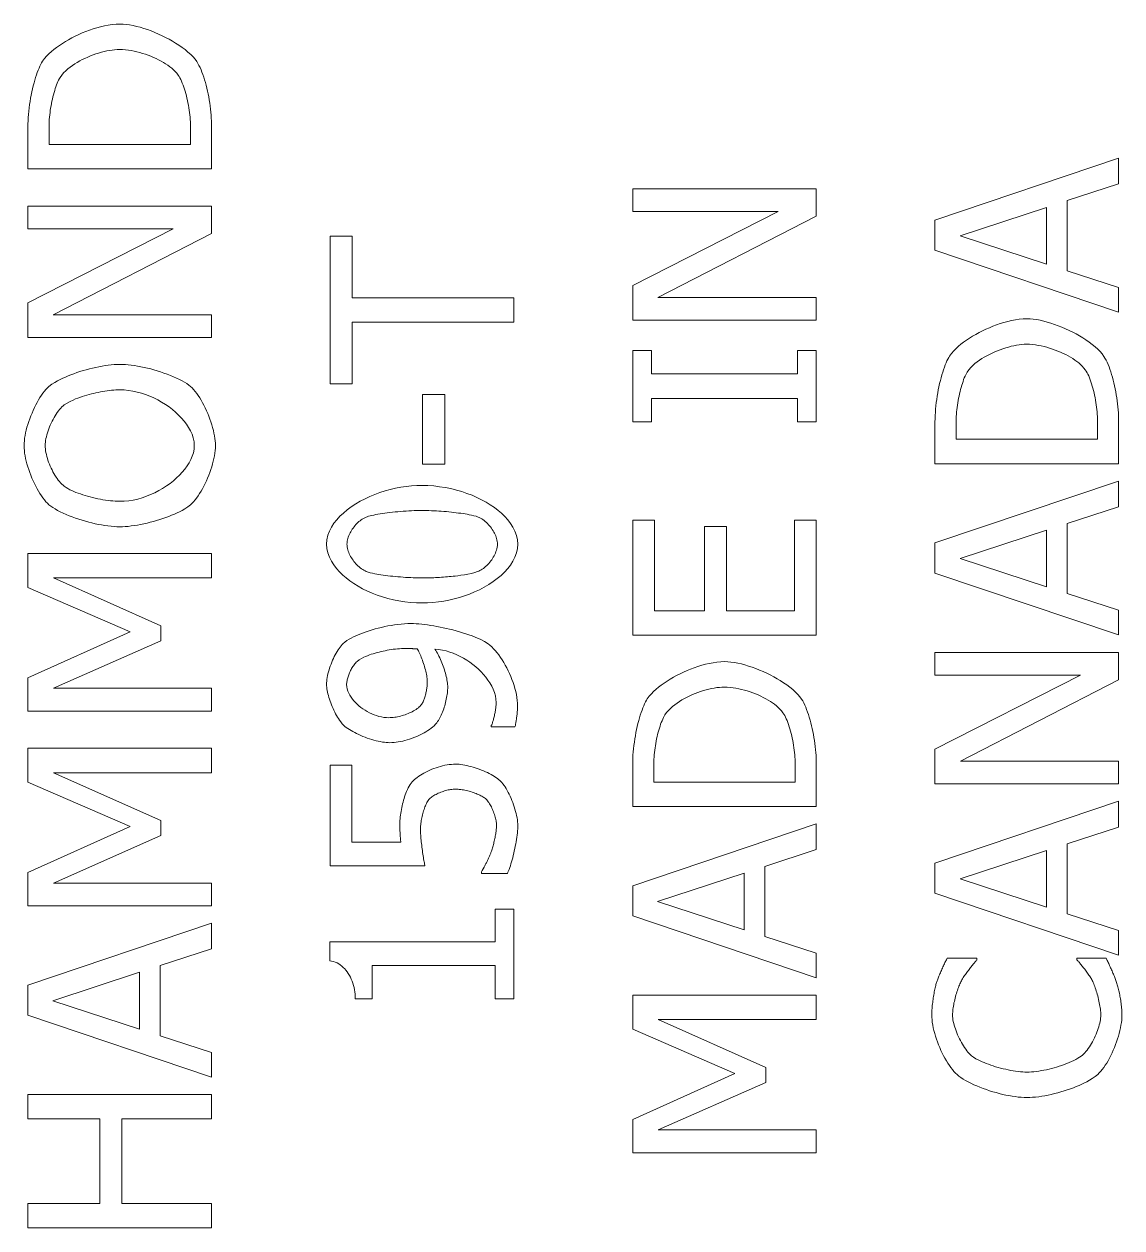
# Model space of a CAD drawing. Header units: millimetres. Extents: x 8 to 690, y 8 to 531.
# Drawn here: x 350.17 to 371.1, y 226.8 to 249.73 of the extents above; entities that cross this region are included whole.
import ezdxf

# ---------------------------------------------------------------- set-up
doc = ezdxf.new("R2010")
doc.units = ezdxf.units.MM
doc.header["$LTSCALE"] = 2.5
doc.layers.add('Visible (ANSI)', color=7, linetype='Continuous', lineweight=18)

msp = doc.modelspace()

# ---------------------------------------------------------------- linework, layer by layer
at = {"layer": 'Visible (ANSI)'}
for p, q in [((350.247, 247.77), (350.247, 246.973)), ((350.65, 247.438), (350.65, 247.793)), ((353.345, 247.793), (353.345, 247.438)), ((353.747, 246.973), (353.747, 247.779)), ((353.345, 247.438), (350.65, 247.438)), ((371.035, 247.177), (367.535, 245.997)), ((371.035, 246.687), (371.035, 247.177)), ((350.247, 246.973), (353.747, 246.973)), ((365.273, 246.593), (361.773, 246.593)), ((361.773, 246.593), (361.773, 246.159)), ((365.273, 246.071), (365.273, 246.593)), ((370.057, 246.369), (371.035, 246.687)), ((370.057, 245.033), (370.057, 246.369)), ((353.747, 246.264), (350.247, 246.264)), ((350.247, 246.264), (350.247, 245.83)), ((353.747, 245.742), (353.747, 246.264)), ((361.773, 246.159), (364.544, 246.159)), ((364.544, 246.159), (361.773, 244.75)), ((368.012, 245.7), (369.66, 246.241)), ((369.66, 246.241), (369.66, 245.161)), ((362.255, 244.523), (365.273, 246.071)), ((367.535, 245.997), (367.535, 245.425)), ((350.247, 245.83), (353.018, 245.83)), ((353.018, 245.83), (350.247, 244.421)), ((350.73, 244.194), (353.747, 245.742)), ((356.424, 245.693), (356.01, 245.693)), ((356.01, 245.693), (356.01, 242.879)), ((356.424, 244.518), (356.424, 245.693)), ((369.66, 245.161), (368.012, 245.7)), ((367.535, 245.425), (371.035, 244.245)), ((371.035, 244.715), (370.057, 245.033)), ((361.773, 244.75), (361.773, 244.089)), ((359.51, 244.518), (356.424, 244.518)), ((359.51, 244.053), (359.51, 244.518)), ((365.273, 244.523), (362.255, 244.523)), ((365.273, 244.089), (365.273, 244.523)), ((371.035, 244.245), (371.035, 244.715)), ((350.247, 244.421), (350.247, 243.76)), ((353.747, 244.194), (350.73, 244.194)), ((353.747, 243.76), (353.747, 244.194)), ((356.424, 242.879), (356.424, 244.053)), ((356.424, 244.053), (359.51, 244.053)), ((361.773, 244.089), (365.273, 244.089)), ((350.247, 243.76), (353.747, 243.76)), ((362.13, 243.513), (361.773, 243.513)), ((361.773, 243.513), (361.773, 242.157)), ((362.13, 243.068), (362.13, 243.513)), ((365.273, 243.513), (364.915, 243.513)), ((364.915, 243.513), (364.915, 243.068)), ((365.273, 242.157), (365.273, 243.513)), ((364.915, 243.068), (362.13, 243.068)), ((356.01, 242.879), (356.424, 242.879)), ((358.191, 242.672), (357.766, 242.672)), ((357.766, 242.672), (357.766, 241.347)), ((358.191, 241.347), (358.191, 242.672)), ((362.13, 242.157), (362.13, 242.602)), ((362.13, 242.602), (364.915, 242.602)), ((364.915, 242.602), (364.915, 242.157)), ((361.773, 242.157), (362.13, 242.157)), ((364.915, 242.157), (365.273, 242.157)), ((367.535, 242.154), (367.535, 241.357)), ((367.938, 241.822), (367.938, 242.177)), ((370.633, 242.177), (370.633, 241.822)), ((371.035, 241.357), (371.035, 242.163)), ((370.633, 241.822), (367.938, 241.822)), ((357.766, 241.347), (358.191, 241.347)), ((367.535, 241.357), (371.035, 241.357)), ((371.035, 241.025), (367.535, 239.846)), ((371.035, 240.535), (371.035, 241.025)), ((370.057, 240.217), (371.035, 240.535)), ((361.773, 240.279), (361.773, 238.09)), ((362.187, 240.279), (361.773, 240.279)), ((362.187, 238.555), (362.187, 240.279)), ((363.56, 240.163), (363.145, 240.163)), ((363.145, 240.163), (363.145, 238.555)), ((363.56, 238.555), (363.56, 240.163)), ((365.273, 240.279), (364.859, 240.279)), ((364.859, 240.279), (364.859, 238.555)), ((365.273, 238.09), (365.273, 240.279)), ((370.057, 238.881), (370.057, 240.217)), ((368.012, 239.548), (369.66, 240.089)), ((369.66, 240.089), (369.66, 239.009)), ((367.535, 239.846), (367.535, 239.273)), ((353.747, 239.644), (350.247, 239.644)), ((350.247, 239.644), (350.247, 238.997)), ((353.747, 239.179), (353.747, 239.644)), ((369.66, 239.009), (368.012, 239.548)), ((367.535, 239.273), (371.035, 238.093)), ((350.732, 239.179), (353.747, 239.179)), ((352.783, 238.266), (350.732, 239.179)), ((350.247, 238.997), (352.196, 238.152)), ((371.035, 238.564), (370.057, 238.881)), ((363.145, 238.555), (362.187, 238.555)), ((364.859, 238.555), (363.56, 238.555)), ((371.035, 238.093), (371.035, 238.564)), ((352.196, 238.152), (350.247, 237.279)), ((352.783, 237.982), (352.783, 238.266)), ((361.773, 238.09), (365.273, 238.09)), ((350.732, 237.077), (352.783, 237.982)), ((371.035, 237.761), (367.535, 237.761)), ((367.535, 237.761), (367.535, 237.327)), ((371.035, 237.239), (371.035, 237.761)), ((350.247, 237.279), (350.247, 236.643)), ((367.535, 237.327), (370.306, 237.327)), ((370.306, 237.327), (367.535, 235.917)), ((368.018, 235.69), (371.035, 237.239)), ((353.747, 237.077), (350.732, 237.077)), ((353.747, 236.643), (353.747, 237.077)), ((350.247, 236.643), (353.747, 236.643)), ((359.079, 236.367), (359.079, 236.344)), ((359.079, 236.344), (359.53, 236.344)), ((353.747, 235.934), (350.247, 235.934)), ((350.247, 235.934), (350.247, 235.288)), ((353.747, 235.469), (353.747, 235.934)), ((367.535, 235.917), (367.535, 235.256)), ((356.421, 235.612), (356.01, 235.612)), ((356.01, 235.612), (356.01, 233.692)), ((356.421, 234.143), (356.421, 235.612)), ((361.773, 235.622), (361.773, 234.825)), ((362.175, 235.29), (362.175, 235.645)), ((364.87, 235.645), (364.87, 235.29)), ((365.273, 234.825), (365.273, 235.631)), ((371.035, 235.69), (368.018, 235.69)), ((371.035, 235.256), (371.035, 235.69)), ((350.732, 235.469), (353.747, 235.469)), ((352.783, 234.556), (350.732, 235.469)), ((350.247, 235.288), (352.196, 234.442)), ((364.87, 235.29), (362.175, 235.29)), ((367.535, 235.256), (371.035, 235.256)), ((371.035, 234.925), (367.535, 233.745)), ((371.035, 234.434), (371.035, 234.925)), ((361.773, 234.825), (365.273, 234.825)), ((352.196, 234.442), (350.247, 233.569)), ((352.783, 234.272), (352.783, 234.556)), ((365.273, 234.493), (361.773, 233.314)), ((365.273, 234.003), (365.273, 234.493)), ((370.057, 234.116), (371.035, 234.434)), ((350.732, 233.367), (352.783, 234.272)), ((357.354, 234.143), (356.421, 234.143)), ((364.294, 233.685), (365.273, 234.003)), ((368.012, 233.447), (369.66, 233.989)), ((369.66, 233.989), (369.66, 232.908)), ((370.057, 232.78), (370.057, 234.116)), ((367.535, 233.745), (367.535, 233.172)), ((350.247, 233.569), (350.247, 232.933)), ((356.01, 233.692), (357.814, 233.692)), ((358.889, 233.582), (358.889, 233.548)), ((358.889, 233.548), (359.385, 233.548)), ((362.249, 233.016), (363.897, 233.557)), ((363.897, 233.557), (363.897, 232.477)), ((364.294, 232.349), (364.294, 233.685)), ((353.747, 233.367), (350.732, 233.367)), ((353.747, 232.933), (353.747, 233.367)), ((361.773, 233.314), (361.773, 232.741)), ((369.66, 232.908), (368.012, 233.447)), ((367.535, 233.172), (371.035, 231.992)), ((350.247, 232.933), (353.747, 232.933)), ((359.51, 232.867), (359.153, 232.867)), ((359.153, 232.867), (359.153, 232.246)), ((359.51, 231.159), (359.51, 232.867)), ((363.897, 232.477), (362.249, 233.016)), ((353.747, 232.602), (350.247, 231.422)), ((353.747, 232.111), (353.747, 232.602)), ((361.773, 232.741), (365.273, 231.561)), ((371.035, 232.463), (370.057, 232.78)), ((371.035, 231.992), (371.035, 232.463)), ((359.153, 232.246), (355.999, 232.246)), ((355.999, 232.246), (355.999, 231.883)), ((365.273, 232.032), (364.294, 232.349)), ((352.769, 231.793), (353.747, 232.111)), ((365.273, 231.561), (365.273, 232.032)), ((368.33, 231.935), (367.768, 231.935)), ((368.33, 231.898), (368.33, 231.935)), ((370.797, 231.935), (370.241, 231.935)), ((370.241, 231.935), (370.241, 231.901)), ((352.769, 230.457), (352.769, 231.793)), ((356.807, 231.159), (356.807, 231.795)), ((356.807, 231.795), (359.153, 231.795)), ((359.153, 231.795), (359.153, 231.159)), ((350.724, 231.124), (352.372, 231.666)), ((352.372, 231.666), (352.372, 230.585)), ((350.247, 231.422), (350.247, 230.849)), ((365.273, 231.229), (361.773, 231.229)), ((361.773, 231.229), (361.773, 230.582)), ((365.273, 230.764), (365.273, 231.229)), ((352.372, 230.585), (350.724, 231.124)), ((356.487, 231.159), (356.807, 231.159)), ((359.153, 231.159), (359.51, 231.159)), ((350.247, 230.849), (353.747, 229.669)), ((362.258, 230.764), (365.273, 230.764)), ((364.308, 229.85), (362.258, 230.764)), ((361.773, 230.582), (363.721, 229.737)), ((353.747, 230.14), (352.769, 230.457)), ((353.747, 229.669), (353.747, 230.14)), ((364.308, 229.567), (364.308, 229.85)), ((363.721, 229.737), (361.773, 228.863)), ((362.258, 228.662), (364.308, 229.567)), ((353.747, 229.337), (350.247, 229.337)), ((350.247, 229.337), (350.247, 228.872)), ((353.747, 228.872), (353.747, 229.337)), ((350.247, 228.872), (351.62, 228.872)), ((351.62, 228.872), (351.62, 227.261)), ((352.034, 228.872), (353.747, 228.872)), ((352.034, 227.261), (352.034, 228.872)), ((361.773, 228.863), (361.773, 228.228)), ((365.273, 228.662), (362.258, 228.662)), ((365.273, 228.228), (365.273, 228.662)), ((361.773, 228.228), (365.273, 228.228)), ((351.62, 227.261), (350.247, 227.261)), ((350.247, 227.261), (350.247, 226.796)), ((353.747, 227.261), (352.034, 227.261)), ((353.747, 226.796), (353.747, 227.261)), ((350.247, 226.796), (353.747, 226.796))]:
    msp.add_line(p, q, dxfattribs=at)
at = {"layer": 'Visible (ANSI)', "flags": 128}
for points in [[(352, 249.733), (351.927, 249.73), (351.853, 249.724), (351.779, 249.713), (351.705, 249.699), (351.633, 249.682), (351.562, 249.663), (351.492, 249.641), (351.421, 249.617), (351.352, 249.591), (351.283, 249.563), (351.216, 249.534), (351.15, 249.502), (351.086, 249.47), (351.023, 249.435), (350.962, 249.4), (350.903, 249.363), (350.846, 249.326), (350.793, 249.287), (350.742, 249.248), (350.694, 249.209), (350.648, 249.167), (350.603, 249.121), (350.562, 249.074), (350.525, 249.024)], [(353.467, 249.018), (353.434, 249.063), (353.395, 249.108), (353.349, 249.154), (353.298, 249.2), (353.243, 249.246), (353.184, 249.289), (353.124, 249.331), (353.062, 249.371), (353, 249.408), (352.936, 249.444), (352.871, 249.478), (352.804, 249.512), (352.736, 249.543), (352.666, 249.573), (352.597, 249.601), (352.527, 249.627), (352.457, 249.65), (352.387, 249.671), (352.319, 249.689), (352.251, 249.705), (352.185, 249.717), (352.121, 249.726), (352.06, 249.731), (352, 249.733)], [(350.86, 248.718), (350.891, 248.762), (350.927, 248.804), (350.967, 248.843), (351.007, 248.879), (351.05, 248.913), (351.095, 248.945), (351.141, 248.975), (351.187, 249.003), (351.235, 249.03), (351.284, 249.056), (351.334, 249.08), (351.386, 249.104), (351.437, 249.125), (351.49, 249.145), (351.542, 249.164), (351.594, 249.181), (351.647, 249.196), (351.699, 249.209), (351.75, 249.221), (351.801, 249.23), (351.851, 249.238), (351.9, 249.243), (351.948, 249.247), (351.995, 249.248)], [(351.995, 249.248), (352.05, 249.246), (352.105, 249.242), (352.161, 249.236), (352.216, 249.227), (352.271, 249.217), (352.325, 249.204), (352.378, 249.191), (352.432, 249.175), (352.485, 249.158), (352.537, 249.139), (352.589, 249.119), (352.64, 249.098), (352.689, 249.075), (352.738, 249.052), (352.784, 249.027), (352.829, 249.001), (352.872, 248.975), (352.913, 248.948), (352.951, 248.92), (352.987, 248.892), (353.021, 248.862), (353.054, 248.83), (353.085, 248.796), (353.112, 248.76)], [(350.525, 249.024), (350.509, 248.997), (350.492, 248.966), (350.475, 248.932), (350.459, 248.894), (350.442, 248.854), (350.426, 248.81), (350.409, 248.764), (350.394, 248.715), (350.378, 248.664), (350.363, 248.611), (350.349, 248.555), (350.335, 248.498), (350.322, 248.44), (350.31, 248.381), (350.299, 248.321), (350.289, 248.26), (350.28, 248.199), (350.271, 248.137), (350.264, 248.075), (350.258, 248.013), (350.254, 247.952), (350.25, 247.891), (350.248, 247.83), (350.247, 247.77)], [(353.747, 247.779), (353.747, 247.832), (353.745, 247.887), (353.742, 247.943), (353.738, 247.999), (353.733, 248.056), (353.727, 248.114), (353.72, 248.172), (353.712, 248.229), (353.703, 248.287), (353.693, 248.344), (353.682, 248.401), (353.67, 248.457), (353.657, 248.513), (353.644, 248.567), (353.629, 248.621), (353.614, 248.673), (353.598, 248.723), (353.581, 248.772), (353.564, 248.819), (353.546, 248.863), (353.527, 248.906), (353.507, 248.946), (353.487, 248.983), (353.467, 249.018)], [(350.65, 247.793), (350.651, 247.833), (350.652, 247.874), (350.655, 247.916), (350.658, 247.959), (350.662, 248.002), (350.668, 248.045), (350.673, 248.089), (350.68, 248.132), (350.688, 248.176), (350.696, 248.219), (350.705, 248.262), (350.714, 248.305), (350.724, 248.346), (350.734, 248.387), (350.745, 248.427), (350.757, 248.466), (350.769, 248.503), (350.781, 248.539), (350.793, 248.574), (350.806, 248.607), (350.819, 248.637), (350.833, 248.666), (350.846, 248.693), (350.86, 248.718)], [(353.112, 248.76), (353.129, 248.735), (353.145, 248.707), (353.16, 248.677), (353.176, 248.644), (353.19, 248.609), (353.205, 248.572), (353.218, 248.534), (353.232, 248.493), (353.244, 248.452), (353.256, 248.409), (353.268, 248.366), (353.278, 248.321), (353.288, 248.276), (353.298, 248.23), (353.306, 248.185), (353.314, 248.139), (353.321, 248.093), (353.327, 248.048), (353.332, 248.003), (353.337, 247.959), (353.34, 247.916), (353.343, 247.873), (353.344, 247.832), (353.345, 247.793)], [(369.288, 244.117), (369.215, 244.115), (369.141, 244.108), (369.067, 244.097), (368.993, 244.083), (368.921, 244.066), (368.85, 244.047), (368.78, 244.025), (368.709, 244.001), (368.64, 243.975), (368.571, 243.947), (368.504, 243.918), (368.438, 243.887), (368.374, 243.854), (368.311, 243.82), (368.25, 243.784), (368.191, 243.748), (368.134, 243.71), (368.081, 243.672), (368.03, 243.633), (367.982, 243.593), (367.936, 243.551), (367.891, 243.506), (367.85, 243.458), (367.813, 243.408)], [(370.755, 243.402), (370.722, 243.447), (370.683, 243.492), (370.637, 243.538), (370.586, 243.584), (370.53, 243.63), (370.472, 243.673), (370.412, 243.715), (370.35, 243.755), (370.288, 243.792), (370.224, 243.828), (370.159, 243.863), (370.092, 243.896), (370.023, 243.927), (369.954, 243.957), (369.885, 243.985), (369.815, 244.011), (369.745, 244.034), (369.675, 244.055), (369.607, 244.073), (369.539, 244.089), (369.473, 244.101), (369.409, 244.11), (369.348, 244.115), (369.288, 244.117)], [(368.148, 243.102), (368.179, 243.146), (368.215, 243.188), (368.254, 243.227), (368.295, 243.263), (368.338, 243.297), (368.383, 243.329), (368.429, 243.359), (368.475, 243.387), (368.523, 243.414), (368.572, 243.44), (368.622, 243.465), (368.674, 243.488), (368.725, 243.509), (368.778, 243.529), (368.83, 243.548), (368.882, 243.565), (368.935, 243.58), (368.987, 243.593), (369.038, 243.605), (369.089, 243.614), (369.139, 243.622), (369.188, 243.628), (369.236, 243.631), (369.283, 243.632)], [(369.283, 243.632), (369.338, 243.631), (369.393, 243.627), (369.449, 243.62), (369.504, 243.611), (369.559, 243.601), (369.613, 243.589), (369.666, 243.575), (369.72, 243.559), (369.773, 243.542), (369.825, 243.523), (369.877, 243.503), (369.928, 243.482), (369.977, 243.459), (370.026, 243.436), (370.072, 243.411), (370.117, 243.385), (370.16, 243.359), (370.201, 243.332), (370.239, 243.304), (370.275, 243.276), (370.309, 243.247), (370.342, 243.214), (370.373, 243.18), (370.4, 243.144)], [(367.813, 243.408), (367.797, 243.381), (367.78, 243.35), (367.763, 243.316), (367.747, 243.278), (367.73, 243.238), (367.714, 243.194), (367.697, 243.148), (367.682, 243.099), (367.666, 243.048), (367.651, 242.995), (367.637, 242.939), (367.623, 242.883), (367.61, 242.824), (367.598, 242.765), (367.587, 242.705), (367.577, 242.644), (367.568, 242.583), (367.559, 242.521), (367.552, 242.459), (367.546, 242.398), (367.542, 242.336), (367.538, 242.275), (367.536, 242.214), (367.535, 242.154)], [(371.035, 242.163), (371.035, 242.216), (371.033, 242.271), (371.03, 242.327), (371.026, 242.383), (371.021, 242.44), (371.015, 242.498), (371.008, 242.556), (371, 242.613), (370.991, 242.671), (370.981, 242.728), (370.97, 242.785), (370.958, 242.842), (370.945, 242.897), (370.932, 242.951), (370.917, 243.005), (370.902, 243.057), (370.886, 243.107), (370.869, 243.156), (370.852, 243.203), (370.834, 243.247), (370.815, 243.29), (370.795, 243.33), (370.775, 243.368), (370.755, 243.402)], [(351.997, 243.249), (351.945, 243.248), (351.892, 243.245), (351.836, 243.24), (351.779, 243.234), (351.72, 243.226), (351.661, 243.216), (351.601, 243.205), (351.54, 243.192), (351.479, 243.178), (351.419, 243.163), (351.358, 243.147), (351.298, 243.13), (351.238, 243.111), (351.18, 243.092), (351.123, 243.072), (351.067, 243.052), (351.013, 243.03), (350.961, 243.008), (350.911, 242.986), (350.863, 242.963), (350.813, 242.938), (350.757, 242.906), (350.7, 242.87), (350.647, 242.829)], [(353.345, 242.829), (353.311, 242.856), (353.273, 242.883), (353.231, 242.91), (353.184, 242.937), (353.133, 242.963), (353.079, 242.989), (353.022, 243.014), (352.962, 243.039), (352.901, 243.062), (352.839, 243.084), (352.776, 243.105), (352.713, 243.125), (352.65, 243.144), (352.587, 243.161), (352.524, 243.176), (352.462, 243.191), (352.4, 243.204), (352.338, 243.215), (352.278, 243.225), (352.218, 243.234), (352.16, 243.24), (352.104, 243.245), (352.05, 243.248), (351.997, 243.249)], [(370.4, 243.144), (370.417, 243.119), (370.433, 243.091), (370.448, 243.061), (370.464, 243.028), (370.478, 242.993), (370.493, 242.956), (370.506, 242.918), (370.52, 242.878), (370.532, 242.836), (370.544, 242.793), (370.556, 242.75), (370.566, 242.705), (370.576, 242.66), (370.586, 242.615), (370.594, 242.569), (370.602, 242.523), (370.609, 242.477), (370.615, 242.432), (370.62, 242.387), (370.625, 242.343), (370.628, 242.3), (370.631, 242.257), (370.632, 242.216), (370.633, 242.177)], [(367.938, 242.177), (367.939, 242.217), (367.94, 242.258), (367.943, 242.3), (367.946, 242.343), (367.95, 242.386), (367.956, 242.429), (367.961, 242.473), (367.968, 242.516), (367.976, 242.56), (367.984, 242.603), (367.993, 242.646), (368.002, 242.689), (368.012, 242.73), (368.022, 242.771), (368.033, 242.811), (368.045, 242.85), (368.057, 242.887), (368.069, 242.923), (368.081, 242.958), (368.094, 242.991), (368.107, 243.022), (368.121, 243.05), (368.134, 243.077), (368.148, 243.102)], [(350.647, 242.829), (350.619, 242.802), (350.59, 242.772), (350.562, 242.738), (350.533, 242.7), (350.505, 242.66), (350.477, 242.617), (350.45, 242.572), (350.423, 242.525), (350.397, 242.476), (350.372, 242.425), (350.348, 242.373), (350.325, 242.321), (350.303, 242.267), (350.282, 242.213), (350.263, 242.158), (350.245, 242.104), (350.229, 242.05), (350.215, 241.996), (350.203, 241.944), (350.193, 241.892), (350.185, 241.842), (350.179, 241.793), (350.175, 241.746), (350.174, 241.7)], [(350.939, 242.478), (350.992, 242.513), (351.05, 242.544), (351.107, 242.57), (351.155, 242.59), (351.196, 242.606), (351.239, 242.621), (351.282, 242.635), (351.325, 242.649), (351.369, 242.662), (351.413, 242.674), (351.456, 242.686), (351.499, 242.696), (351.543, 242.706), (351.586, 242.716), (351.629, 242.724), (351.673, 242.732), (351.716, 242.739), (351.758, 242.746), (351.8, 242.751), (351.842, 242.756), (351.882, 242.759), (351.922, 242.762), (351.96, 242.764), (351.997, 242.764)], [(351.997, 242.764), (352.081, 242.761), (352.165, 242.753), (352.248, 242.74), (352.33, 242.722), (352.411, 242.7), (352.491, 242.674), (352.569, 242.643), (352.647, 242.609), (352.722, 242.571), (352.796, 242.53), (352.867, 242.486), (352.936, 242.438), (353.001, 242.389), (353.062, 242.337), (353.12, 242.283), (353.174, 242.227), (353.223, 242.17), (353.268, 242.111), (353.309, 242.049), (353.345, 241.985), (353.375, 241.917), (353.398, 241.848), (353.413, 241.776), (353.418, 241.703)], [(353.821, 241.7), (353.82, 241.745), (353.816, 241.791), (353.811, 241.839), (353.803, 241.888), (353.793, 241.939), (353.781, 241.992), (353.767, 242.045), (353.752, 242.098), (353.735, 242.152), (353.716, 242.206), (353.696, 242.26), (353.674, 242.314), (353.651, 242.366), (353.627, 242.418), (353.602, 242.469), (353.576, 242.518), (353.549, 242.566), (353.521, 242.611), (353.493, 242.655), (353.464, 242.696), (353.435, 242.734), (353.405, 242.769), (353.375, 242.801), (353.345, 242.829)], [(350.576, 241.703), (350.577, 241.735), (350.58, 241.767), (350.585, 241.801), (350.591, 241.836), (350.598, 241.871), (350.608, 241.908), (350.618, 241.944), (350.63, 241.982), (350.643, 242.019), (350.658, 242.056), (350.673, 242.093), (350.69, 242.13), (350.707, 242.166), (350.726, 242.201), (350.745, 242.236), (350.765, 242.269), (350.785, 242.302), (350.806, 242.332), (350.828, 242.362), (350.85, 242.389), (350.872, 242.415), (350.894, 242.438), (350.917, 242.459), (350.939, 242.478)], [(350.174, 241.7), (350.175, 241.655), (350.179, 241.608), (350.184, 241.56), (350.193, 241.509), (350.203, 241.458), (350.215, 241.405), (350.229, 241.352), (350.245, 241.298), (350.262, 241.243), (350.281, 241.189), (350.302, 241.135), (350.323, 241.082), (350.346, 241.029), (350.37, 240.978), (350.395, 240.928), (350.421, 240.879), (350.448, 240.832), (350.475, 240.787), (350.503, 240.744), (350.532, 240.704), (350.56, 240.667), (350.589, 240.633), (350.618, 240.602), (350.647, 240.574)], [(350.939, 240.926), (350.916, 240.945), (350.893, 240.967), (350.871, 240.99), (350.848, 241.016), (350.826, 241.043), (350.804, 241.072), (350.783, 241.103), (350.763, 241.135), (350.743, 241.168), (350.724, 241.202), (350.706, 241.237), (350.688, 241.273), (350.672, 241.309), (350.657, 241.346), (350.642, 241.383), (350.629, 241.421), (350.618, 241.458), (350.607, 241.495), (350.598, 241.532), (350.59, 241.568), (350.584, 241.603), (350.58, 241.638), (350.577, 241.671), (350.576, 241.703)], [(353.418, 241.703), (353.414, 241.634), (353.4, 241.566), (353.379, 241.499), (353.351, 241.435), (353.318, 241.373), (353.281, 241.313), (353.238, 241.254), (353.19, 241.197), (353.137, 241.14), (353.08, 241.085), (353.019, 241.032), (352.955, 240.981), (352.886, 240.932), (352.815, 240.886), (352.741, 240.844), (352.665, 240.804), (352.586, 240.768), (352.506, 240.736), (352.424, 240.708), (352.34, 240.684), (352.256, 240.665), (352.17, 240.651), (352.084, 240.643), (351.997, 240.64)], [(353.345, 240.572), (353.374, 240.599), (353.404, 240.631), (353.433, 240.666), (353.462, 240.703), (353.491, 240.744), (353.519, 240.787), (353.547, 240.832), (353.574, 240.879), (353.6, 240.928), (353.625, 240.978), (353.649, 241.03), (353.672, 241.083), (353.694, 241.136), (353.714, 241.19), (353.733, 241.244), (353.75, 241.298), (353.766, 241.352), (353.78, 241.405), (353.792, 241.458), (353.802, 241.509), (353.81, 241.559), (353.816, 241.608), (353.82, 241.655), (353.821, 241.7)], [(351.997, 240.64), (351.956, 240.64), (351.912, 240.642), (351.867, 240.646), (351.821, 240.65), (351.774, 240.656), (351.726, 240.663), (351.677, 240.671), (351.628, 240.68), (351.579, 240.69), (351.529, 240.701), (351.48, 240.712), (351.432, 240.724), (351.384, 240.737), (351.337, 240.751), (351.291, 240.765), (351.247, 240.78), (351.204, 240.795), (351.163, 240.811), (351.124, 240.826), (351.086, 240.843), (351.049, 240.86), (351.01, 240.881), (350.973, 240.903), (350.939, 240.926)], [(357.76, 240.942), (357.658, 240.94), (357.556, 240.933), (357.454, 240.922), (357.353, 240.907), (357.252, 240.888), (357.152, 240.865), (357.054, 240.838), (356.957, 240.807), (356.86, 240.772), (356.765, 240.732), (356.672, 240.689), (356.581, 240.642), (356.494, 240.591), (356.41, 240.536), (356.332, 240.478), (356.259, 240.417), (356.193, 240.355), (356.133, 240.289), (356.08, 240.222), (356.033, 240.149), (355.994, 240.073), (355.964, 239.992), (355.946, 239.909), (355.939, 239.824)], [(359.584, 239.824), (359.577, 239.909), (359.559, 239.991), (359.53, 240.071), (359.492, 240.147), (359.446, 240.219), (359.393, 240.287), (359.336, 240.351), (359.274, 240.411), (359.208, 240.468), (359.137, 240.523), (359.06, 240.575), (358.979, 240.624), (358.894, 240.671), (358.804, 240.715), (358.711, 240.755), (358.615, 240.792), (358.515, 240.826), (358.413, 240.855), (358.308, 240.881), (358.202, 240.902), (358.093, 240.919), (357.983, 240.932), (357.872, 240.939), (357.76, 240.942)], [(350.647, 240.574), (350.682, 240.548), (350.721, 240.521), (350.764, 240.494), (350.811, 240.468), (350.862, 240.441), (350.916, 240.415), (350.973, 240.39), (351.033, 240.366), (351.093, 240.342), (351.155, 240.32), (351.217, 240.299), (351.28, 240.279), (351.342, 240.261), (351.405, 240.244), (351.467, 240.228), (351.529, 240.214), (351.591, 240.2), (351.652, 240.189), (351.713, 240.179), (351.773, 240.17), (351.831, 240.164), (351.888, 240.159), (351.944, 240.156), (351.997, 240.155)], [(351.997, 240.155), (352.049, 240.156), (352.103, 240.159), (352.159, 240.163), (352.216, 240.17), (352.275, 240.178), (352.334, 240.187), (352.395, 240.199), (352.456, 240.211), (352.517, 240.225), (352.578, 240.24), (352.639, 240.256), (352.7, 240.274), (352.76, 240.292), (352.818, 240.311), (352.876, 240.331), (352.932, 240.352), (352.986, 240.373), (353.039, 240.395), (353.089, 240.418), (353.137, 240.441), (353.186, 240.466), (353.239, 240.497), (353.294, 240.532), (353.345, 240.572)], [(356.691, 240.338), (356.714, 240.346), (356.741, 240.355), (356.771, 240.363), (356.804, 240.371), (356.839, 240.379), (356.877, 240.387), (356.918, 240.394), (356.96, 240.401), (357.004, 240.408), (357.049, 240.414), (357.096, 240.421), (357.144, 240.427), (357.194, 240.432), (357.244, 240.437), (357.295, 240.442), (357.348, 240.447), (357.4, 240.451), (357.453, 240.454), (357.505, 240.458), (357.558, 240.46), (357.61, 240.462), (357.661, 240.464), (357.711, 240.465), (357.76, 240.465)], [(357.76, 240.465), (357.802, 240.465), (357.846, 240.464), (357.891, 240.463), (357.937, 240.461), (357.983, 240.459), (358.031, 240.457), (358.078, 240.454), (358.126, 240.45), (358.174, 240.447), (358.222, 240.443), (358.27, 240.438), (358.317, 240.433), (358.363, 240.428), (358.409, 240.423), (358.454, 240.417), (358.497, 240.411), (358.54, 240.405), (358.58, 240.399), (358.619, 240.392), (358.657, 240.385), (358.7, 240.376), (358.745, 240.366), (358.788, 240.354), (358.827, 240.34)], [(356.328, 239.824), (356.329, 239.852), (356.332, 239.879), (356.338, 239.907), (356.345, 239.934), (356.353, 239.96), (356.363, 239.986), (356.374, 240.012), (356.386, 240.037), (356.4, 240.061), (356.414, 240.085), (356.429, 240.109), (356.445, 240.131), (356.462, 240.154), (356.479, 240.175), (356.498, 240.196), (356.517, 240.216), (356.536, 240.235), (356.556, 240.253), (356.577, 240.27), (356.598, 240.286), (356.62, 240.301), (356.643, 240.315), (356.667, 240.327), (356.691, 240.338)], [(358.827, 240.34), (358.85, 240.331), (358.873, 240.319), (358.896, 240.306), (358.918, 240.291), (358.941, 240.274), (358.963, 240.256), (358.985, 240.237), (359.005, 240.217), (359.026, 240.195), (359.045, 240.173), (359.063, 240.151), (359.08, 240.128), (359.097, 240.104), (359.112, 240.08), (359.126, 240.055), (359.139, 240.03), (359.151, 240.005), (359.162, 239.98), (359.171, 239.955), (359.179, 239.929), (359.186, 239.904), (359.191, 239.877), (359.194, 239.851), (359.195, 239.824)], [(355.939, 239.824), (355.945, 239.74), (355.964, 239.657), (355.993, 239.577), (356.03, 239.501), (356.076, 239.428), (356.128, 239.36), (356.185, 239.296), (356.246, 239.236), (356.312, 239.179), (356.384, 239.124), (356.46, 239.072), (356.541, 239.022), (356.626, 238.975), (356.716, 238.931), (356.809, 238.891), (356.905, 238.854), (357.005, 238.82), (357.107, 238.79), (357.212, 238.765), (357.319, 238.743), (357.428, 238.726), (357.539, 238.714), (357.65, 238.706), (357.763, 238.704)], [(356.696, 239.302), (356.673, 239.313), (356.65, 239.325), (356.627, 239.338), (356.604, 239.354), (356.582, 239.37), (356.56, 239.389), (356.538, 239.408), (356.517, 239.429), (356.497, 239.45), (356.478, 239.472), (356.46, 239.495), (356.443, 239.518), (356.426, 239.542), (356.411, 239.566), (356.397, 239.591), (356.383, 239.616), (356.371, 239.641), (356.361, 239.667), (356.352, 239.692), (356.344, 239.718), (356.337, 239.744), (356.332, 239.771), (356.329, 239.798), (356.328, 239.824)], [(357.763, 238.704), (357.865, 238.706), (357.967, 238.713), (358.07, 238.723), (358.171, 238.738), (358.272, 238.757), (358.372, 238.78), (358.47, 238.807), (358.568, 238.838), (358.664, 238.873), (358.76, 238.913), (358.853, 238.956), (358.943, 239.003), (359.031, 239.055), (359.115, 239.11), (359.193, 239.168), (359.265, 239.228), (359.331, 239.292), (359.391, 239.357), (359.444, 239.425), (359.49, 239.498), (359.529, 239.575), (359.559, 239.656), (359.577, 239.739), (359.584, 239.824)], [(359.195, 239.824), (359.194, 239.795), (359.19, 239.766), (359.185, 239.737), (359.177, 239.709), (359.168, 239.681), (359.157, 239.654), (359.145, 239.627), (359.132, 239.601), (359.117, 239.575), (359.102, 239.551), (359.086, 239.526), (359.068, 239.503), (359.05, 239.48), (359.031, 239.457), (359.012, 239.436), (358.992, 239.416), (358.971, 239.397), (358.95, 239.378), (358.928, 239.362), (358.906, 239.346), (358.884, 239.332), (358.862, 239.32), (358.84, 239.309), (358.818, 239.3)], [(357.763, 239.18), (357.722, 239.181), (357.679, 239.181), (357.634, 239.182), (357.589, 239.184), (357.542, 239.186), (357.494, 239.189), (357.446, 239.191), (357.398, 239.195), (357.349, 239.198), (357.3, 239.202), (357.252, 239.206), (357.204, 239.211), (357.156, 239.216), (357.109, 239.221), (357.063, 239.227), (357.019, 239.233), (356.976, 239.239), (356.934, 239.246), (356.895, 239.253), (356.856, 239.26), (356.814, 239.269), (356.772, 239.279), (356.732, 239.29), (356.696, 239.302)], [(358.818, 239.3), (358.763, 239.282), (358.701, 239.266), (358.634, 239.252), (358.566, 239.24), (358.5, 239.23), (358.44, 239.222), (358.389, 239.216), (358.349, 239.212), (358.314, 239.208), (358.278, 239.205), (358.241, 239.201), (358.205, 239.198), (358.168, 239.196), (358.13, 239.193), (358.093, 239.191), (358.056, 239.189), (358.018, 239.187), (357.981, 239.185), (357.944, 239.184), (357.907, 239.183), (357.87, 239.182), (357.834, 239.181), (357.798, 239.181), (357.763, 239.18)], [(357.55, 238.31), (357.488, 238.309), (357.426, 238.306), (357.363, 238.301), (357.299, 238.294), (357.235, 238.286), (357.172, 238.276), (357.109, 238.265), (357.047, 238.252), (356.985, 238.238), (356.925, 238.224), (356.866, 238.208), (356.808, 238.192), (356.751, 238.174), (356.696, 238.156), (356.642, 238.137), (356.591, 238.117), (356.542, 238.097), (356.495, 238.077), (356.45, 238.056), (356.409, 238.034), (356.369, 238.012), (356.328, 237.987), (356.289, 237.959), (356.254, 237.93)], [(359.019, 237.924), (358.946, 237.971), (358.864, 238.012), (358.783, 238.048), (358.711, 238.076), (358.652, 238.097), (358.593, 238.118), (358.532, 238.137), (358.47, 238.155), (358.409, 238.173), (358.347, 238.189), (358.285, 238.205), (358.224, 238.219), (358.164, 238.232), (358.103, 238.245), (358.043, 238.256), (357.983, 238.267), (357.924, 238.277), (357.865, 238.285), (357.809, 238.292), (357.753, 238.298), (357.699, 238.303), (357.647, 238.307), (357.598, 238.309), (357.55, 238.31)], [(356.254, 237.93), (356.235, 237.91), (356.215, 237.888), (356.196, 237.864), (356.177, 237.838), (356.158, 237.81), (356.14, 237.78), (356.121, 237.749), (356.104, 237.716), (356.086, 237.682), (356.07, 237.647), (356.054, 237.612), (356.038, 237.575), (356.024, 237.538), (356.01, 237.501), (355.998, 237.464), (355.986, 237.427), (355.976, 237.39), (355.966, 237.354), (355.958, 237.318), (355.952, 237.283), (355.946, 237.248), (355.942, 237.215), (355.94, 237.183), (355.939, 237.152)], [(359.578, 236.741), (359.577, 236.794), (359.572, 236.848), (359.565, 236.903), (359.556, 236.959), (359.544, 237.015), (359.529, 237.072), (359.513, 237.13), (359.494, 237.187), (359.473, 237.244), (359.451, 237.301), (359.427, 237.357), (359.401, 237.412), (359.374, 237.466), (359.345, 237.519), (359.316, 237.57), (359.285, 237.62), (359.254, 237.667), (359.222, 237.712), (359.189, 237.755), (359.155, 237.795), (359.122, 237.832), (359.088, 237.866), (359.053, 237.897), (359.019, 237.924)], [(356.521, 237.589), (356.56, 237.62), (356.605, 237.647), (356.649, 237.669), (356.684, 237.684), (356.719, 237.699), (356.756, 237.712), (356.792, 237.725), (356.829, 237.737), (356.866, 237.748), (356.902, 237.758), (356.939, 237.768), (356.977, 237.777), (357.015, 237.786), (357.054, 237.794), (357.093, 237.801), (357.132, 237.808), (357.172, 237.814), (357.211, 237.82), (357.251, 237.825), (357.291, 237.829), (357.33, 237.832), (357.369, 237.834), (357.407, 237.836), (357.445, 237.836)], [(357.445, 237.836), (357.455, 237.836), (357.466, 237.836), (357.477, 237.836), (357.488, 237.836), (357.499, 237.835), (357.51, 237.835), (357.522, 237.835), (357.533, 237.834), (357.544, 237.834), (357.555, 237.833), (357.565, 237.833), (357.575, 237.833), (357.585, 237.832), (357.594, 237.832), (357.604, 237.831), (357.613, 237.831), (357.621, 237.83), (357.629, 237.83), (357.637, 237.829), (357.644, 237.829), (357.651, 237.829), (357.657, 237.828), (357.662, 237.828), (357.666, 237.828)], [(357.666, 237.828), (357.678, 237.81), (357.689, 237.791), (357.7, 237.769), (357.711, 237.746), (357.723, 237.722), (357.734, 237.696), (357.745, 237.668), (357.756, 237.64), (357.766, 237.611), (357.776, 237.582), (357.786, 237.552), (357.796, 237.521), (357.805, 237.491), (357.814, 237.461), (357.822, 237.431), (357.829, 237.401), (357.836, 237.372), (357.842, 237.344), (357.847, 237.316), (357.851, 237.29), (357.855, 237.265), (357.857, 237.242), (357.859, 237.22), (357.859, 237.201)], [(358.248, 237.096), (358.247, 237.122), (358.246, 237.149), (358.243, 237.177), (358.239, 237.207), (358.234, 237.237), (358.228, 237.268), (358.221, 237.3), (358.213, 237.333), (358.204, 237.365), (358.195, 237.399), (358.185, 237.432), (358.174, 237.465), (358.162, 237.499), (358.15, 237.532), (358.137, 237.565), (358.124, 237.597), (358.11, 237.629), (358.096, 237.66), (358.081, 237.69), (358.066, 237.72), (358.051, 237.748), (358.036, 237.775), (358.02, 237.8), (358.004, 237.825)], [(358.004, 237.825), (358.075, 237.817), (358.146, 237.805), (358.217, 237.789), (358.286, 237.768), (358.353, 237.744), (358.42, 237.716), (358.485, 237.685), (358.549, 237.65), (358.61, 237.613), (358.67, 237.573), (358.728, 237.531), (358.783, 237.486), (358.836, 237.44), (358.885, 237.391), (358.932, 237.341), (358.975, 237.289), (359.015, 237.235), (359.052, 237.179), (359.086, 237.121), (359.115, 237.061), (359.139, 236.999), (359.157, 236.935), (359.168, 236.87), (359.173, 236.804)], [(356.322, 237.15), (356.322, 237.165), (356.324, 237.182), (356.326, 237.2), (356.329, 237.218), (356.332, 237.236), (356.337, 237.255), (356.342, 237.275), (356.348, 237.295), (356.354, 237.315), (356.362, 237.335), (356.369, 237.355), (356.378, 237.375), (356.386, 237.395), (356.396, 237.415), (356.406, 237.434), (356.416, 237.453), (356.427, 237.472), (356.438, 237.49), (356.45, 237.508), (356.463, 237.525), (356.476, 237.542), (356.49, 237.559), (356.505, 237.575), (356.521, 237.589)], [(363.526, 237.585), (363.452, 237.583), (363.378, 237.576), (363.304, 237.565), (363.231, 237.551), (363.159, 237.534), (363.088, 237.515), (363.017, 237.493), (362.947, 237.469), (362.877, 237.443), (362.809, 237.415), (362.742, 237.386), (362.676, 237.355), (362.611, 237.322), (362.548, 237.288), (362.487, 237.252), (362.428, 237.216), (362.372, 237.178), (362.318, 237.14), (362.267, 237.101), (362.22, 237.061), (362.173, 237.019), (362.129, 236.974), (362.087, 236.926), (362.051, 236.876)], [(364.992, 236.87), (364.959, 236.915), (364.92, 236.96), (364.875, 237.006), (364.824, 237.052), (364.768, 237.098), (364.709, 237.141), (364.649, 237.183), (364.587, 237.223), (364.526, 237.26), (364.462, 237.296), (364.396, 237.331), (364.329, 237.364), (364.261, 237.395), (364.192, 237.425), (364.122, 237.453), (364.052, 237.479), (363.982, 237.502), (363.913, 237.523), (363.844, 237.541), (363.777, 237.557), (363.711, 237.569), (363.647, 237.578), (363.585, 237.583), (363.526, 237.585)], [(357.859, 237.201), (357.859, 237.184), (357.858, 237.167), (357.857, 237.149), (357.856, 237.131), (357.854, 237.112), (357.851, 237.092), (357.848, 237.072), (357.845, 237.052), (357.841, 237.032), (357.837, 237.011), (357.833, 236.991), (357.828, 236.97), (357.823, 236.95), (357.817, 236.93), (357.811, 236.91), (357.805, 236.891), (357.798, 236.873), (357.791, 236.855), (357.784, 236.837), (357.777, 236.82), (357.768, 236.803), (357.759, 236.786), (357.748, 236.77), (357.737, 236.755)], [(355.939, 237.152), (355.94, 237.126), (355.942, 237.098), (355.946, 237.069), (355.951, 237.038), (355.958, 237.006), (355.965, 236.973), (355.974, 236.939), (355.984, 236.905), (355.995, 236.87), (356.007, 236.834), (356.02, 236.799), (356.033, 236.763), (356.048, 236.728), (356.063, 236.693), (356.079, 236.659), (356.095, 236.625), (356.112, 236.592), (356.129, 236.56), (356.147, 236.53), (356.165, 236.501), (356.185, 236.47), (356.209, 236.436), (356.237, 236.402), (356.268, 236.37)], [(357.128, 236.517), (357.079, 236.519), (357.031, 236.524), (356.984, 236.532), (356.937, 236.543), (356.89, 236.556), (356.845, 236.572), (356.8, 236.59), (356.756, 236.611), (356.713, 236.634), (356.672, 236.658), (356.632, 236.685), (356.593, 236.713), (356.557, 236.743), (356.522, 236.773), (356.49, 236.805), (356.459, 236.838), (356.432, 236.872), (356.406, 236.908), (356.383, 236.945), (356.363, 236.983), (356.346, 237.023), (356.333, 237.065), (356.325, 237.107), (356.322, 237.15)], [(358.041, 236.421), (358.056, 236.442), (358.071, 236.464), (358.085, 236.488), (358.099, 236.513), (358.112, 236.54), (358.125, 236.567), (358.137, 236.596), (358.149, 236.625), (358.16, 236.654), (358.171, 236.685), (358.181, 236.715), (358.19, 236.746), (358.199, 236.778), (358.207, 236.809), (358.215, 236.84), (358.221, 236.871), (358.227, 236.902), (358.233, 236.932), (358.237, 236.961), (358.241, 236.99), (358.244, 237.018), (358.246, 237.045), (358.247, 237.071), (358.248, 237.096)], [(362.385, 236.57), (362.417, 236.614), (362.453, 236.656), (362.492, 236.695), (362.533, 236.731), (362.576, 236.765), (362.62, 236.797), (362.666, 236.827), (362.713, 236.855), (362.76, 236.882), (362.81, 236.908), (362.86, 236.933), (362.911, 236.956), (362.963, 236.977), (363.015, 236.997), (363.067, 237.016), (363.12, 237.033), (363.172, 237.048), (363.224, 237.061), (363.275, 237.073), (363.326, 237.082), (363.376, 237.09), (363.425, 237.095), (363.473, 237.099), (363.52, 237.1)], [(363.52, 237.1), (363.575, 237.099), (363.631, 237.095), (363.686, 237.088), (363.741, 237.079), (363.796, 237.069), (363.85, 237.057), (363.904, 237.043), (363.957, 237.027), (364.01, 237.01), (364.062, 236.991), (364.114, 236.971), (364.165, 236.95), (364.215, 236.927), (364.263, 236.904), (364.31, 236.879), (364.355, 236.853), (364.397, 236.827), (364.438, 236.8), (364.477, 236.772), (364.513, 236.744), (364.547, 236.714), (364.58, 236.682), (364.61, 236.648), (364.637, 236.612)], [(357.737, 236.755), (357.723, 236.739), (357.706, 236.723), (357.688, 236.707), (357.668, 236.691), (357.646, 236.676), (357.623, 236.661), (357.598, 236.646), (357.572, 236.632), (357.546, 236.619), (357.519, 236.607), (357.491, 236.595), (357.463, 236.584), (357.435, 236.574), (357.407, 236.565), (357.379, 236.556), (357.351, 236.548), (357.322, 236.541), (357.294, 236.535), (357.265, 236.53), (357.237, 236.525), (357.209, 236.522), (357.181, 236.519), (357.154, 236.518), (357.128, 236.517)], [(359.173, 236.804), (359.172, 236.788), (359.171, 236.771), (359.17, 236.754), (359.168, 236.736), (359.166, 236.717), (359.164, 236.697), (359.161, 236.677), (359.158, 236.657), (359.154, 236.637), (359.15, 236.616), (359.146, 236.595), (359.142, 236.575), (359.137, 236.555), (359.133, 236.535), (359.128, 236.515), (359.123, 236.496), (359.118, 236.478), (359.113, 236.461), (359.109, 236.444), (359.104, 236.429), (359.099, 236.414), (359.093, 236.398), (359.086, 236.382), (359.079, 236.367)], [(359.53, 236.344), (359.533, 236.356), (359.537, 236.369), (359.54, 236.383), (359.543, 236.399), (359.546, 236.415), (359.549, 236.431), (359.552, 236.449), (359.555, 236.467), (359.558, 236.485), (359.56, 236.504), (359.562, 236.523), (359.565, 236.542), (359.567, 236.561), (359.569, 236.58), (359.57, 236.598), (359.572, 236.617), (359.573, 236.635), (359.575, 236.652), (359.576, 236.669), (359.577, 236.686), (359.577, 236.701), (359.578, 236.715), (359.578, 236.729), (359.578, 236.741)], [(362.051, 236.876), (362.034, 236.849), (362.017, 236.818), (362.001, 236.784), (361.984, 236.746), (361.967, 236.706), (361.951, 236.662), (361.935, 236.616), (361.919, 236.567), (361.904, 236.516), (361.889, 236.463), (361.874, 236.407), (361.861, 236.351), (361.848, 236.292), (361.836, 236.233), (361.824, 236.173), (361.814, 236.112), (361.805, 236.051), (361.797, 235.989), (361.79, 235.927), (361.784, 235.866), (361.779, 235.804), (361.776, 235.743), (361.773, 235.682), (361.773, 235.622)], [(365.273, 235.631), (365.272, 235.684), (365.27, 235.739), (365.268, 235.795), (365.264, 235.851), (365.259, 235.908), (365.252, 235.966), (365.245, 236.024), (365.237, 236.081), (365.228, 236.139), (365.218, 236.196), (365.207, 236.253), (365.195, 236.31), (365.182, 236.365), (365.169, 236.419), (365.154, 236.473), (365.139, 236.525), (365.123, 236.575), (365.106, 236.624), (365.089, 236.671), (365.071, 236.715), (365.052, 236.758), (365.033, 236.798), (365.013, 236.836), (364.992, 236.87)], [(362.175, 235.645), (362.176, 235.685), (362.178, 235.726), (362.18, 235.768), (362.183, 235.811), (362.188, 235.854), (362.193, 235.897), (362.199, 235.941), (362.206, 235.984), (362.213, 236.028), (362.221, 236.071), (362.23, 236.114), (362.239, 236.157), (362.249, 236.198), (362.26, 236.239), (362.271, 236.279), (362.282, 236.318), (362.294, 236.355), (362.306, 236.391), (362.319, 236.426), (362.332, 236.459), (362.345, 236.49), (362.358, 236.518), (362.372, 236.545), (362.385, 236.57)], [(364.637, 236.612), (364.654, 236.587), (364.67, 236.559), (364.686, 236.529), (364.701, 236.496), (364.716, 236.461), (364.73, 236.424), (364.744, 236.386), (364.757, 236.346), (364.77, 236.304), (364.782, 236.261), (364.793, 236.218), (364.804, 236.173), (364.814, 236.128), (364.823, 236.083), (364.832, 236.037), (364.839, 235.991), (364.846, 235.945), (364.852, 235.9), (364.858, 235.855), (364.862, 235.811), (364.865, 235.768), (364.868, 235.725), (364.869, 235.684), (364.87, 235.645)], [(356.268, 236.37), (356.29, 236.35), (356.315, 236.33), (356.343, 236.311), (356.373, 236.291), (356.405, 236.271), (356.439, 236.252), (356.475, 236.233), (356.512, 236.214), (356.551, 236.196), (356.591, 236.179), (356.631, 236.162), (356.673, 236.146), (356.715, 236.13), (356.757, 236.116), (356.799, 236.103), (356.841, 236.091), (356.882, 236.079), (356.923, 236.07), (356.963, 236.061), (357.003, 236.054), (357.041, 236.048), (357.078, 236.044), (357.113, 236.042), (357.147, 236.041)], [(357.147, 236.041), (357.186, 236.042), (357.225, 236.044), (357.265, 236.049), (357.306, 236.055), (357.348, 236.063), (357.39, 236.072), (357.433, 236.083), (357.475, 236.095), (357.517, 236.108), (357.56, 236.123), (357.601, 236.138), (357.643, 236.155), (357.683, 236.172), (357.722, 236.191), (357.761, 236.21), (357.798, 236.23), (357.834, 236.251), (357.868, 236.272), (357.9, 236.293), (357.93, 236.316), (357.96, 236.339), (357.989, 236.365), (358.017, 236.392), (358.041, 236.421)], [(358.398, 235.632), (358.358, 235.631), (358.317, 235.628), (358.276, 235.624), (358.235, 235.618), (358.193, 235.61), (358.151, 235.6), (358.109, 235.59), (358.067, 235.577), (358.026, 235.564), (357.985, 235.549), (357.945, 235.534), (357.906, 235.517), (357.867, 235.499), (357.83, 235.481), (357.794, 235.462), (357.759, 235.442), (357.727, 235.422), (357.695, 235.401), (357.666, 235.38), (357.639, 235.359), (357.614, 235.337), (357.591, 235.315), (357.571, 235.294), (357.553, 235.272)], [(359.241, 235.323), (359.219, 235.342), (359.195, 235.361), (359.168, 235.379), (359.139, 235.398), (359.108, 235.417), (359.075, 235.435), (359.041, 235.453), (359.005, 235.47), (358.967, 235.487), (358.929, 235.504), (358.89, 235.519), (358.85, 235.534), (358.81, 235.549), (358.77, 235.562), (358.73, 235.574), (358.69, 235.586), (358.65, 235.596), (358.611, 235.605), (358.573, 235.613), (358.535, 235.62), (358.499, 235.625), (358.464, 235.629), (358.43, 235.631), (358.398, 235.632)], [(357.553, 235.272), (357.532, 235.243), (357.513, 235.211), (357.495, 235.179), (357.479, 235.146), (357.464, 235.113), (357.451, 235.08), (357.438, 235.046), (357.427, 235.012), (357.416, 234.977), (357.405, 234.943), (357.396, 234.908), (357.387, 234.873), (357.379, 234.838), (357.372, 234.803), (357.365, 234.768), (357.359, 234.733), (357.353, 234.697), (357.348, 234.662), (357.344, 234.627), (357.341, 234.593), (357.338, 234.559), (357.336, 234.525), (357.335, 234.493), (357.335, 234.461)], [(357.891, 234.957), (357.902, 234.97), (357.915, 234.983), (357.93, 234.996), (357.947, 235.008), (357.964, 235.021), (357.983, 235.033), (358.004, 235.045), (358.025, 235.057), (358.047, 235.068), (358.069, 235.078), (358.092, 235.088), (358.115, 235.098), (358.139, 235.106), (358.162, 235.114), (358.186, 235.122), (358.209, 235.128), (358.233, 235.135), (358.256, 235.14), (358.28, 235.145), (358.304, 235.148), (358.327, 235.152), (358.35, 235.154), (358.373, 235.155), (358.395, 235.156)], [(358.395, 235.156), (358.419, 235.155), (358.444, 235.154), (358.469, 235.152), (358.495, 235.149), (358.521, 235.145), (358.548, 235.14), (358.575, 235.135), (358.602, 235.129), (358.629, 235.123), (358.657, 235.115), (358.684, 235.108), (358.711, 235.1), (358.737, 235.091), (358.763, 235.082), (358.788, 235.072), (358.812, 235.063), (358.836, 235.052), (358.858, 235.042), (358.88, 235.031), (358.9, 235.021), (358.919, 235.01), (358.936, 234.999), (358.952, 234.988), (358.965, 234.977)], [(359.584, 234.464), (359.583, 234.498), (359.58, 234.535), (359.576, 234.573), (359.569, 234.611), (359.562, 234.651), (359.553, 234.692), (359.542, 234.733), (359.53, 234.774), (359.517, 234.816), (359.503, 234.858), (359.488, 234.899), (359.472, 234.94), (359.455, 234.98), (359.437, 235.019), (359.419, 235.058), (359.4, 235.095), (359.381, 235.131), (359.361, 235.165), (359.341, 235.197), (359.321, 235.227), (359.301, 235.255), (359.281, 235.28), (359.261, 235.303), (359.241, 235.323)], [(357.729, 234.384), (357.729, 234.406), (357.73, 234.43), (357.732, 234.454), (357.734, 234.479), (357.737, 234.504), (357.741, 234.53), (357.745, 234.557), (357.75, 234.584), (357.755, 234.61), (357.761, 234.637), (357.767, 234.664), (357.774, 234.691), (357.781, 234.717), (357.789, 234.743), (357.797, 234.768), (357.805, 234.793), (357.814, 234.816), (357.823, 234.839), (357.832, 234.86), (357.842, 234.881), (357.852, 234.901), (357.864, 234.921), (357.877, 234.94), (357.891, 234.957)], [(358.965, 234.977), (358.979, 234.964), (358.992, 234.95), (359.006, 234.934), (359.019, 234.917), (359.032, 234.899), (359.044, 234.879), (359.056, 234.859), (359.068, 234.838), (359.08, 234.816), (359.091, 234.793), (359.101, 234.77), (359.111, 234.746), (359.121, 234.722), (359.13, 234.698), (359.139, 234.673), (359.146, 234.649), (359.153, 234.625), (359.16, 234.601), (359.165, 234.577), (359.17, 234.554), (359.173, 234.532), (359.176, 234.511), (359.178, 234.491), (359.178, 234.472)], [(357.335, 234.461), (357.335, 234.452), (357.335, 234.442), (357.335, 234.431), (357.335, 234.419), (357.336, 234.407), (357.336, 234.394), (357.337, 234.381), (357.337, 234.367), (357.338, 234.353), (357.339, 234.338), (357.339, 234.323), (357.34, 234.308), (357.341, 234.293), (357.342, 234.278), (357.343, 234.263), (357.344, 234.248), (357.345, 234.234), (357.347, 234.219), (357.348, 234.205), (357.349, 234.192), (357.35, 234.179), (357.352, 234.166), (357.353, 234.154), (357.354, 234.143)], [(359.178, 234.472), (359.178, 234.454), (359.177, 234.434), (359.176, 234.414), (359.174, 234.394), (359.172, 234.372), (359.169, 234.351), (359.166, 234.329), (359.163, 234.306), (359.159, 234.283), (359.155, 234.26), (359.15, 234.237), (359.145, 234.214), (359.14, 234.191), (359.135, 234.167), (359.13, 234.145), (359.124, 234.122), (359.118, 234.1), (359.113, 234.078), (359.107, 234.056), (359.101, 234.035), (359.094, 234.015), (359.088, 233.996), (359.082, 233.977), (359.076, 233.959)], [(359.385, 233.548), (359.396, 233.571), (359.408, 233.598), (359.419, 233.628), (359.43, 233.66), (359.442, 233.694), (359.453, 233.731), (359.465, 233.769), (359.476, 233.809), (359.487, 233.85), (359.497, 233.892), (359.508, 233.935), (359.517, 233.979), (359.527, 234.023), (359.536, 234.067), (359.544, 234.111), (359.552, 234.155), (359.559, 234.198), (359.565, 234.24), (359.571, 234.281), (359.575, 234.321), (359.579, 234.36), (359.582, 234.397), (359.583, 234.431), (359.584, 234.464)], [(357.814, 233.692), (357.81, 233.709), (357.807, 233.728), (357.803, 233.749), (357.798, 233.773), (357.794, 233.799), (357.789, 233.826), (357.785, 233.855), (357.78, 233.886), (357.775, 233.917), (357.77, 233.95), (357.765, 233.984), (357.761, 234.018), (357.756, 234.052), (357.752, 234.086), (357.748, 234.119), (357.744, 234.153), (357.741, 234.185), (357.738, 234.217), (357.735, 234.248), (357.733, 234.278), (357.731, 234.307), (357.73, 234.334), (357.729, 234.36), (357.729, 234.384)], [(359.076, 233.959), (359.072, 233.947), (359.067, 233.934), (359.061, 233.921), (359.056, 233.908), (359.05, 233.895), (359.044, 233.881), (359.038, 233.867), (359.032, 233.852), (359.025, 233.838), (359.019, 233.824), (359.012, 233.809), (359.005, 233.795), (358.998, 233.78), (358.991, 233.766), (358.984, 233.752), (358.977, 233.738), (358.97, 233.724), (358.963, 233.711), (358.956, 233.697), (358.949, 233.685), (358.94, 233.667), (358.924, 233.639), (358.906, 233.608), (358.889, 233.582)], [(367.768, 231.935), (367.76, 231.92), (367.752, 231.904), (367.743, 231.887), (367.734, 231.869), (367.725, 231.85), (367.715, 231.83), (367.706, 231.81), (367.696, 231.789), (367.686, 231.768), (367.676, 231.746), (367.667, 231.725), (367.657, 231.703), (367.647, 231.681), (367.638, 231.659), (367.629, 231.637), (367.62, 231.616), (367.611, 231.595), (367.603, 231.575), (367.595, 231.555), (367.588, 231.536), (367.581, 231.518), (367.574, 231.501), (367.569, 231.485), (367.564, 231.47)], [(368.037, 231.504), (368.048, 231.523), (368.06, 231.543), (368.073, 231.564), (368.086, 231.584), (368.1, 231.604), (368.114, 231.625), (368.128, 231.645), (368.142, 231.665), (368.157, 231.684), (368.171, 231.703), (368.185, 231.722), (368.198, 231.739), (368.211, 231.756), (368.224, 231.773), (368.237, 231.789), (368.25, 231.804), (368.262, 231.819), (368.273, 231.833), (368.285, 231.846), (368.295, 231.859), (368.305, 231.87), (368.314, 231.881), (368.322, 231.89), (368.33, 231.898)], [(370.241, 231.901), (370.249, 231.894), (370.257, 231.885), (370.266, 231.875), (370.276, 231.863), (370.287, 231.851), (370.298, 231.838), (370.31, 231.823), (370.322, 231.808), (370.335, 231.792), (370.348, 231.776), (370.362, 231.759), (370.375, 231.741), (370.389, 231.723), (370.403, 231.705), (370.416, 231.687), (370.43, 231.669), (370.443, 231.651), (370.456, 231.632), (370.468, 231.614), (370.48, 231.597), (370.491, 231.579), (370.502, 231.562), (370.513, 231.546), (370.522, 231.529)], [(370.996, 231.47), (370.99, 231.489), (370.983, 231.508), (370.976, 231.527), (370.969, 231.547), (370.961, 231.567), (370.953, 231.588), (370.944, 231.609), (370.936, 231.629), (370.927, 231.65), (370.918, 231.671), (370.909, 231.691), (370.9, 231.712), (370.891, 231.732), (370.882, 231.752), (370.873, 231.773), (370.863, 231.793), (370.854, 231.813), (370.845, 231.832), (370.836, 231.851), (370.828, 231.87), (370.819, 231.888), (370.811, 231.904), (370.804, 231.92), (370.797, 231.935)], [(355.999, 231.883), (356.035, 231.878), (356.07, 231.87), (356.105, 231.858), (356.138, 231.844), (356.171, 231.826), (356.201, 231.806), (356.231, 231.783), (356.258, 231.759), (356.284, 231.732), (356.308, 231.704), (356.331, 231.674), (356.353, 231.641), (356.373, 231.608), (356.392, 231.572), (356.409, 231.535), (356.425, 231.497), (356.439, 231.458), (356.451, 231.417), (356.462, 231.376), (356.471, 231.334), (356.478, 231.291), (356.483, 231.247), (356.486, 231.204), (356.487, 231.159)], [(367.564, 231.47), (367.559, 231.453), (367.554, 231.434), (367.548, 231.413), (367.543, 231.391), (367.538, 231.368), (367.533, 231.343), (367.528, 231.317), (367.522, 231.291), (367.517, 231.264), (367.513, 231.236), (367.508, 231.207), (367.503, 231.179), (367.499, 231.15), (367.495, 231.121), (367.491, 231.092), (367.488, 231.063), (367.484, 231.034), (367.482, 231.006), (367.479, 230.979), (367.477, 230.952), (367.475, 230.926), (367.474, 230.901), (367.473, 230.877), (367.473, 230.854)], [(367.87, 230.852), (367.871, 230.878), (367.872, 230.905), (367.874, 230.933), (367.877, 230.961), (367.881, 230.991), (367.886, 231.021), (367.891, 231.051), (367.897, 231.082), (367.904, 231.112), (367.911, 231.143), (367.918, 231.174), (367.926, 231.204), (367.934, 231.234), (367.943, 231.263), (367.952, 231.292), (367.961, 231.321), (367.97, 231.348), (367.98, 231.374), (367.99, 231.399), (367.999, 231.423), (368.009, 231.446), (368.019, 231.467), (368.028, 231.486), (368.037, 231.504)], [(370.522, 231.529), (370.531, 231.512), (370.541, 231.492), (370.551, 231.47), (370.56, 231.447), (370.57, 231.422), (370.58, 231.396), (370.59, 231.368), (370.6, 231.339), (370.609, 231.309), (370.619, 231.279), (370.628, 231.248), (370.636, 231.216), (370.645, 231.184), (370.652, 231.151), (370.66, 231.119), (370.667, 231.087), (370.673, 231.055), (370.678, 231.024), (370.683, 230.993), (370.687, 230.962), (370.691, 230.933), (370.693, 230.905), (370.695, 230.877), (370.695, 230.852)], [(371.098, 230.846), (371.097, 230.874), (371.097, 230.902), (371.095, 230.93), (371.093, 230.959), (371.091, 230.987), (371.088, 231.016), (371.085, 231.045), (371.082, 231.074), (371.078, 231.102), (371.074, 231.13), (371.069, 231.158), (371.065, 231.185), (371.06, 231.212), (371.055, 231.239), (371.05, 231.265), (371.044, 231.291), (371.038, 231.316), (371.033, 231.34), (371.027, 231.364), (371.021, 231.387), (371.014, 231.409), (371.008, 231.43), (371.002, 231.451), (370.996, 231.47)], [(367.473, 230.854), (367.474, 230.809), (367.478, 230.762), (367.484, 230.713), (367.492, 230.662), (367.503, 230.61), (367.515, 230.557), (367.529, 230.503), (367.546, 230.449), (367.563, 230.394), (367.583, 230.34), (367.604, 230.286), (367.626, 230.232), (367.649, 230.179), (367.674, 230.127), (367.699, 230.076), (367.725, 230.027), (367.753, 229.979), (367.78, 229.934), (367.809, 229.89), (367.838, 229.85), (367.867, 229.812), (367.896, 229.777), (367.926, 229.745), (367.955, 229.717)], [(368.23, 230.077), (368.208, 230.097), (368.186, 230.12), (368.164, 230.145), (368.142, 230.172), (368.121, 230.2), (368.1, 230.231), (368.079, 230.262), (368.058, 230.296), (368.039, 230.33), (368.02, 230.365), (368.001, 230.401), (367.984, 230.437), (367.967, 230.474), (367.952, 230.511), (367.937, 230.549), (367.924, 230.586), (367.912, 230.622), (367.901, 230.658), (367.892, 230.693), (367.884, 230.728), (367.878, 230.761), (367.874, 230.793), (367.871, 230.823), (367.87, 230.852)], [(370.695, 230.852), (370.694, 230.824), (370.692, 230.794), (370.687, 230.763), (370.682, 230.731), (370.675, 230.698), (370.666, 230.664), (370.656, 230.629), (370.645, 230.594), (370.633, 230.559), (370.619, 230.523), (370.605, 230.487), (370.589, 230.451), (370.573, 230.415), (370.555, 230.379), (370.537, 230.344), (370.517, 230.309), (370.497, 230.276), (370.477, 230.244), (370.455, 230.213), (370.434, 230.183), (370.412, 230.156), (370.39, 230.131), (370.368, 230.109), (370.346, 230.089)], [(370.638, 229.72), (370.667, 229.748), (370.696, 229.78), (370.724, 229.815), (370.752, 229.853), (370.78, 229.894), (370.807, 229.937), (370.834, 229.982), (370.86, 230.03), (370.885, 230.079), (370.909, 230.13), (370.932, 230.181), (370.954, 230.234), (370.975, 230.288), (370.995, 230.341), (371.013, 230.396), (371.03, 230.45), (371.045, 230.503), (371.058, 230.556), (371.07, 230.608), (371.08, 230.659), (371.087, 230.709), (371.093, 230.756), (371.097, 230.802), (371.098, 230.846)], [(369.288, 229.765), (369.248, 229.766), (369.206, 229.768), (369.162, 229.772), (369.118, 229.777), (369.072, 229.783), (369.025, 229.79), (368.978, 229.798), (368.93, 229.808), (368.882, 229.818), (368.834, 229.83), (368.786, 229.842), (368.738, 229.855), (368.691, 229.868), (368.645, 229.883), (368.6, 229.898), (368.556, 229.913), (368.513, 229.929), (368.472, 229.945), (368.433, 229.962), (368.396, 229.979), (368.358, 229.997), (368.315, 230.02), (368.271, 230.047), (368.23, 230.077)], [(370.346, 230.089), (370.32, 230.068), (370.29, 230.048), (370.257, 230.027), (370.22, 230.007), (370.18, 229.986), (370.138, 229.966), (370.093, 229.946), (370.046, 229.927), (369.999, 229.909), (369.951, 229.892), (369.902, 229.876), (369.853, 229.861), (369.805, 229.847), (369.756, 229.834), (369.708, 229.822), (369.659, 229.81), (369.611, 229.8), (369.563, 229.792), (369.515, 229.784), (369.468, 229.777), (369.421, 229.772), (369.376, 229.768), (369.331, 229.766), (369.288, 229.765)], [(367.955, 229.717), (367.989, 229.689), (368.027, 229.661), (368.07, 229.633), (368.116, 229.606), (368.166, 229.578), (368.219, 229.551), (368.275, 229.525), (368.333, 229.5), (368.392, 229.475), (368.452, 229.452), (368.514, 229.43), (368.575, 229.41), (368.637, 229.39), (368.699, 229.373), (368.76, 229.356), (368.822, 229.341), (368.883, 229.328), (368.944, 229.316), (369.004, 229.305), (369.064, 229.297), (369.122, 229.29), (369.179, 229.284), (369.235, 229.281), (369.288, 229.28)], [(369.288, 229.28), (369.341, 229.281), (369.396, 229.284), (369.453, 229.289), (369.511, 229.296), (369.57, 229.305), (369.63, 229.315), (369.691, 229.327), (369.752, 229.34), (369.814, 229.355), (369.875, 229.371), (369.936, 229.388), (369.997, 229.406), (370.057, 229.426), (370.115, 229.446), (370.173, 229.467), (370.228, 229.489), (370.282, 229.511), (370.335, 229.534), (370.384, 229.558), (370.432, 229.582), (370.479, 229.608), (370.532, 229.64), (370.587, 229.678), (370.638, 229.72)]]:
    msp.add_lwpolyline(points, dxfattribs=at)

doc.saveas('drawing.dxf')
